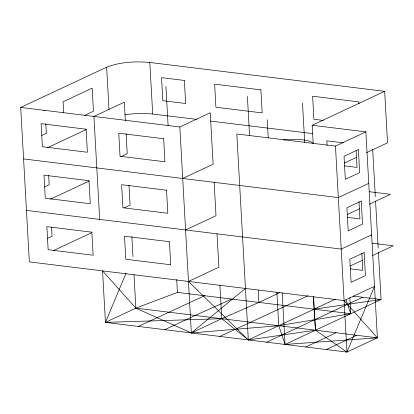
<?xml version="1.0" encoding="UTF-8"?>
<svg xmlns="http://www.w3.org/2000/svg" width="414" height="414" viewBox="0 0 414 414"><rect width="100%" height="100%" fill="white"/><g stroke="black" fill="none" stroke-linecap="round" stroke-linejoin="round"><path stroke-width="0.62" d="M313.17 143.285L312.166 125.266L365.872 131.864L377.387 337.824L346.973 352.06L105.441 322.382L126.032 273.235M349.866 297.609L350.767 313.698L278.746 325.699L191.34 332.939L135.859 308.14L102.563 270.891L105.441 322.382L221.759 318.697L248.328 339.941L315.489 330.217L346.973 352.06L374.51 286.333L344.091 300.574L29.337 261.896L20.7 107.428L106.646 67.197C120.329 61.883 135.326 61.22 149.811 62.467L384.663 91.328L387.54 142.814L366.519 152.657M182.709 178.47L213.122 164.234L210.245 112.743L179.826 126.984L191.34 332.939L245.45 288.449M43.863 110.781L45.017 110.243M41.69 135.456L46.306 133.298L45.768 123.688M84.725 115.309L93.455 111.221L92.167 88.166L63.073 101.787L63.678 112.675M47.548 147.694L86.138 129.634M44.572 186.942L49.183 184.784L48.645 175.179M120.784 156.689L127.222 153.677L126.104 133.722M50.43 199.186L89.015 181.12M47.45 238.433L52.06 236.275L51.559 227.307M124.252 207.9L130.1 205.163L128.987 185.213M312.166 125.266L384.663 91.328M53.308 250.672L91.892 232.611M335.594 299.089L248.328 339.941L236.813 133.986L335.459 146.106L365.872 131.864M185.586 229.961L216.004 215.72L214.131 182.253M344.329 163.049L356.594 157.304M368.755 183.355L338.336 197.597L23.577 158.919M105.441 322.382L135.859 308.14L177.43 292.398L350.767 313.698L345.995 299.824M347.206 214.535L359.471 208.796M369.397 204.149L390.423 194.306L369.267 191.708M138.271 326.418L204.588 295.736M164.808 329.679L195.222 315.437L231.752 299.074M371.632 234.847L341.214 249.083L26.46 210.405M191.34 332.939L221.759 318.697L258.91 302.411L279.895 292.589M350.084 266.026L362.348 260.282M372.274 255.635L393.3 245.792L372.145 243.194M219.834 336.437L308.037 295.705M266.699 342.197L362.705 297.252M305.703 346.989L336.121 332.752M326.335 349.525L356.754 335.288M124.909 114.59L136.677 113.493L149.977 113.746L196.541 119.346M313.615 296.75L315.489 330.217L314.024 309.186L381.077 299.513L378.453 252.53M344.091 300.574L377.387 337.824L285.07 344.453L278.746 325.699L276.873 292.232M323.401 120.433L313.895 119.263L312.606 96.208L358.876 101.896L358.979 103.816M210.617 121.074L312.544 133.598M343.206 142.82L326.858 140.812L327.112 145.293M20.7 107.428L179.826 126.984M344.495 165.874L357.065 167.416L356.133 150.768M347.372 217.36L359.947 218.908L358.979 201.618M350.249 268.852L362.824 270.394L361.857 253.104M353.204 296.088L381.077 299.513L285.07 344.453L282.193 292.967M377.387 337.824L135.859 308.14L133.986 274.673M248.328 339.941L188.463 281.448L218.882 267.211L217.008 233.739M372.693 149.547L375.322 196.531M375.57 201.038L378.199 248.022M335.459 146.106L346.973 352.06M302.51 103.231L304.704 142.488M313.305 296.315L314.024 309.186M267.232 119.744L268.236 137.764M247.396 96.457L249.59 135.72M258.227 290.183L258.91 302.411M219.891 285.23L221.759 318.697M165.916 86.443L168.11 125.706M176.711 279.528L177.43 292.398M149.811 62.467L152.694 113.959M125.385 120.852L124.345 102.186L93.926 116.427L99.681 219.404M131.864 236.699L132.977 256.654M106.646 67.197L109.022 109.674M283.109 140.015A24.359 6.552 -3.2 0 1 313.196 143.42M358.374 149.573L344.044 156.28L345.333 179.334L359.662 172.628L358.374 149.573M361.251 201.064L346.922 207.771L348.21 230.826L362.54 224.119L361.251 201.064M364.129 252.55L349.804 259.257L351.093 282.312L365.417 275.605L364.129 252.55M184.349 80.451L161.553 77.651L162.842 100.705L185.638 103.505L184.349 80.451M260.892 89.859L214.628 84.171L215.917 107.226L262.181 112.913L260.892 89.859M86.096 129.204L41.11 123.672L42.399 146.727L87.385 152.259L86.096 129.204M163.665 138.731L118.756 133.215L120.044 156.269L164.953 161.786L163.665 138.731M88.974 180.69L43.987 175.163L45.276 198.218L90.262 203.745L88.974 180.69M166.542 190.223L121.633 184.706L122.922 207.761L167.83 213.277L166.542 190.223M91.851 232.182L46.865 226.649L48.153 249.704L93.14 255.236L91.851 232.182M169.419 241.709L124.51 236.192L125.804 259.247L170.708 264.769L169.419 241.709"/></g></svg>
